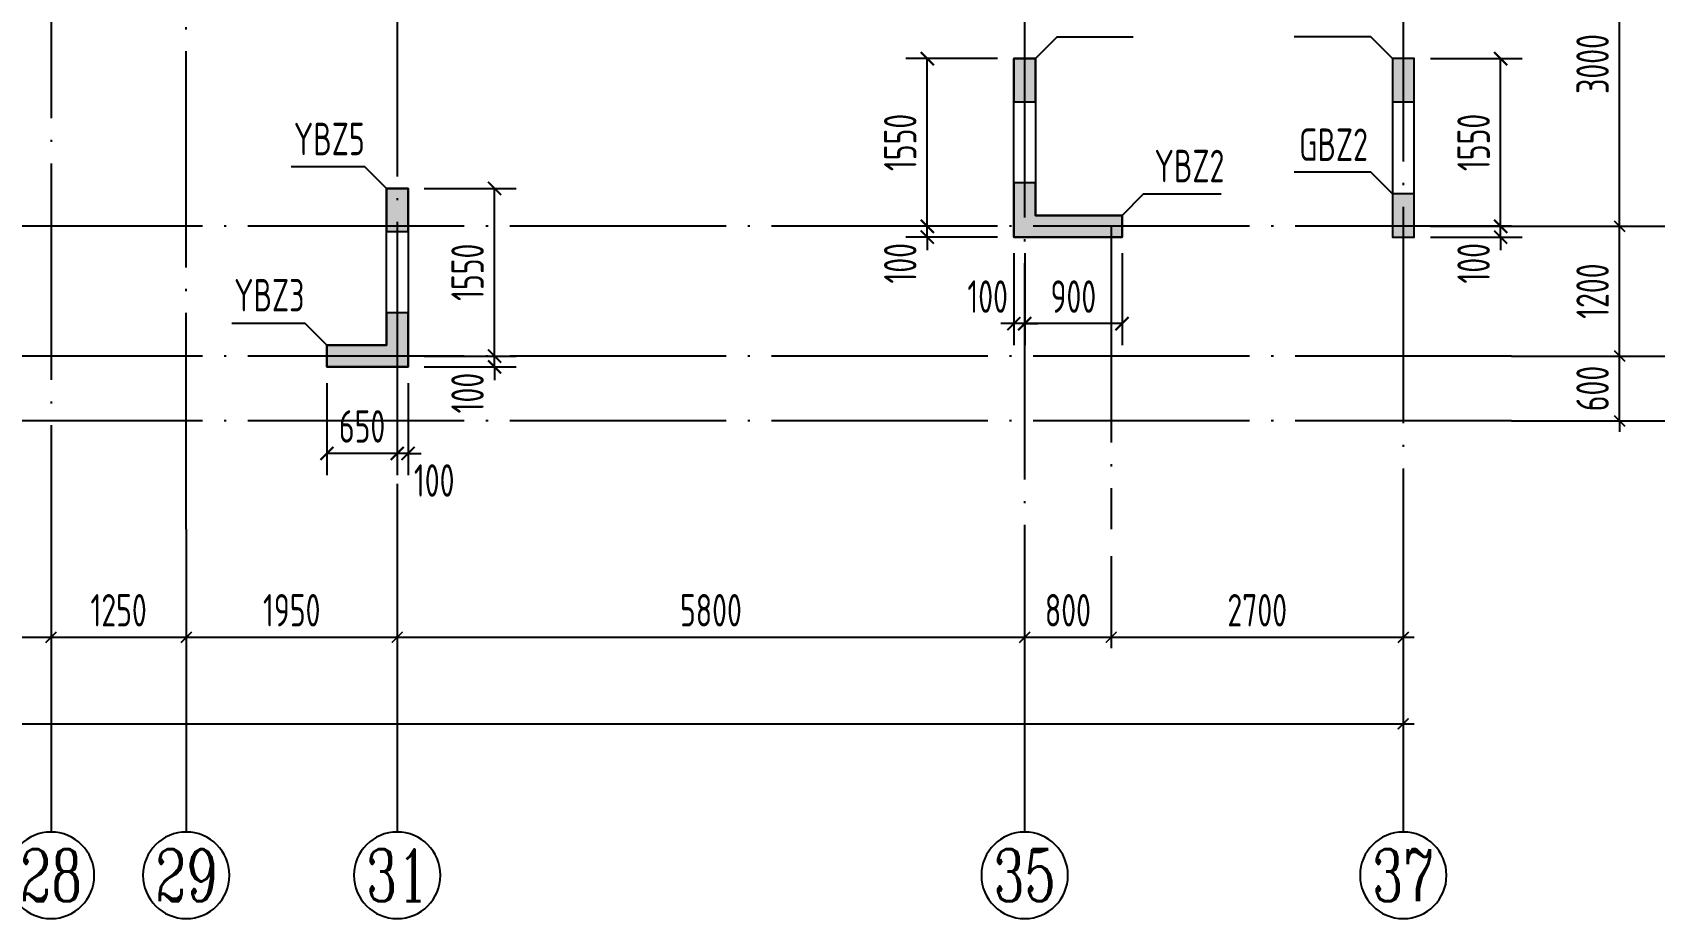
# Model space of a CAD drawing. Extents: x -461650 to 361314, y 245336 to 769729.
# Drawn here: x -87702 to -72707, y 635033 to 643225 of the extents above; entities that cross this region are included whole.
import ezdxf
from ezdxf.enums import TextEntityAlignment as Align

# ---------------------------------------------------------------- set-up
doc = ezdxf.new("R2010")
doc.units = 0
doc.header["$LTSCALE"] = 1000
doc.linetypes.add('DOTE', pattern=[2.42, 2, -0.2, 0.02, -0.2])
doc.layers.get('0').update_dxf_attribs({"linetype": 'CONTINUOUS'})
doc.layers.get('DEFPOINTS').update_dxf_attribs({"linetype": 'CONTINUOUS'})
for name, color, linetype in [('A-AXIS', 1, 'CONTINUOUS'), ('A-DOTE', 10, 'DOTE'), ('AXIS_NUM', 7, 'CONTINUOUS'), ('S-Q墙实线', 6, 'CONTINUOUS'), ('S-Q墙标注', 3, 'CONTINUOUS'), ('S-X详图填充', 252, 'CONTINUOUS'), ('S-X详图实线', 4, 'CONTINUOUS'), ('S-Y一般标注', 3, 'CONTINUOUS'), ('S-Z柱编号', 6, 'CONTINUOUS')]:
    doc.layers.add(name, color=color, linetype=linetype)
doc.styles.add('TSSD_Axis', font='complex.shx', dxfattribs={"width": 0.7, "bigfont": 'hztxt.shx'})
doc.styles.add('TSSD_DIMENSION', font='Tssdeng.shx', dxfattribs={"width": 0.7, "bigfont": 'tssdchn.shx'})
doc.styles.add('TSSD_REIN', font='tssdeng.shx', dxfattribs={"width": 0.7, "height": 300, "bigfont": 'tssdchn.shx'})
doc.styles.add('结构文字', font='zstxt.shx', dxfattribs={"width": 0.7, "bigfont": 'zshz.shx'})
doc.dimstyles.new('STRUCK', dxfattribs={"dimtxt": 400, "dimasz": 121, "dimexe": 200, "dimexo": 150, "dimgap": 115, "dimtad": 1, "dimdec": 0, "dimdsep": 46, "dimtxsty": '结构文字', "dimblk": 'ARCHTICK', "dimcen": 400, "dimclrd": 3, "dimclre": 3, "dimclrt": 7, "dimadec": 0, "dimazin": 0, "dimtfac": 1, "dimtdec": 0, "dimtix": 1, "dimtmove": 2, "dimatfit": 3, "dimldrblk": '_DIMX', "dimfxl": 0, "dimtolj": 1, "dimtzin": 0, "dimarcsym": 0})
doc.dimstyles.new('TSSD_100_100', dxfattribs={"dimtxt": 300, "dimasz": 100, "dimexe": 100, "dimexo": 250, "dimgap": 100, "dimtad": 1, "dimdec": 0, "dimzin": 0, "dimdsep": 46, "dimtxsty": 'TSSD_DIMENSION', "dimblk": 'ARCHTICK', "dimcen": 0, "dimdle": 100, "dimclrt": 7, "dimadec": 0, "dimazin": 0, "dimtfac": 1, "dimtdec": 0, "dimtix": 1, "dimtmove": 2, "dimatfit": 3, "dimldrblk": 'ARCHTICK', "dimfxl": 0, "dimtolj": 1, "dimtzin": 0, "dimarcsym": 0})

# ---------------------------------------------------------------- blocks, each defined once
blk = doc.blocks.new('_ArchTick')
at = {"color": 0, "linetype": 'ByBlock', "const_width": 0.15}
blk.add_lwpolyline([(-0.5, -0.5), (0.5, 0.5)], dxfattribs=at)
blk = doc.blocks.new('*D1668')
at = {"layer": 'DEFPOINTS', "color": 0}
for p in [(43350, 3600), (45300, 3600), (45300, 2600)]:
    blk.add_point(p, dxfattribs=at)
at = {"layer": 'S-Y一般标注', "color": 0, "lineweight": -2}
for p, q in [((43350, 3350), (43350, 2500)), ((45300, 3350), (45300, 2500)), ((43250, 2600), (45400, 2600))]:
    blk.add_line(p, q, dxfattribs=at)
at = {"layer": 'S-Y一般标注', "color": 0, "lineweight": -2, "xscale": 100, "yscale": 100, "zscale": 100, "rotation": 180}
blk.add_blockref('_ArchTick', (43350, 2600), dxfattribs=at)
at = {"layer": 'S-Y一般标注', "color": 0, "lineweight": -2, "xscale": 100, "yscale": 100, "zscale": 100}
blk.add_blockref('_ArchTick', (45300, 2600), dxfattribs=at)
at = {"layer": 'S-Y一般标注', "color": 7, "insert": (44325, 2850), "char_height": 300, "attachment_point": 5, "style": 'TSSD_DIMENSION'}
blk.add_mtext('\\A1;1950', dxfattribs=at)
blk = doc.blocks.new('ts_axno')
at = {"color": 0, "linetype": 'ByBlock', "lineweight": -2}
blk.add_circle((0, 0), 0.5, dxfattribs=at)
at = {"color": 0, "linetype": 'ByBlock', "lineweight": -2, "style": 'TSSD_Axis', "width": 0.7}
blk.add_attdef('A', text='', height=0.6, dxfattribs=at).set_placement((0, 0), align=Align.MIDDLE_CENTER)
blk = doc.blocks.new('*D1669')
at = {"layer": 'DEFPOINTS', "color": 0}
for p in [(45300, 3600), (51100, 3600), (51100, 2600)]:
    blk.add_point(p, dxfattribs=at)
at = {"layer": 'S-Y一般标注', "color": 0, "lineweight": -2}
for p, q in [((45300, 3350), (45300, 2500)), ((51100, 3350), (51100, 2500)), ((45200, 2600), (51200, 2600))]:
    blk.add_line(p, q, dxfattribs=at)
at = {"layer": 'S-Y一般标注', "color": 0, "lineweight": -2, "xscale": 100, "yscale": 100, "zscale": 100, "rotation": 180}
blk.add_blockref('_ArchTick', (45300, 2600), dxfattribs=at)
at = {"layer": 'S-Y一般标注', "color": 0, "lineweight": -2, "xscale": 100, "yscale": 100, "zscale": 100}
blk.add_blockref('_ArchTick', (51100, 2600), dxfattribs=at)
at = {"layer": 'S-Y一般标注', "color": 7, "insert": (48200, 2850), "char_height": 300, "attachment_point": 5, "style": 'TSSD_DIMENSION'}
blk.add_mtext('\\A1;5800', dxfattribs=at)
blk = doc.blocks.new('*D1670')
at = {"layer": 'DEFPOINTS', "color": 0}
for p in [(51100, 3600), (51900, 3600), (51900, 2600)]:
    blk.add_point(p, dxfattribs=at)
at = {"layer": 'S-Y一般标注', "color": 0, "lineweight": -2}
for p, q in [((51100, 3350), (51100, 2500)), ((51900, 3350), (51900, 2500)), ((51000, 2600), (52000, 2600))]:
    blk.add_line(p, q, dxfattribs=at)
at = {"layer": 'S-Y一般标注', "color": 0, "lineweight": -2, "xscale": 100, "yscale": 100, "zscale": 100, "rotation": 180}
blk.add_blockref('_ArchTick', (51100, 2600), dxfattribs=at)
at = {"layer": 'S-Y一般标注', "color": 0, "lineweight": -2, "xscale": 100, "yscale": 100, "zscale": 100}
blk.add_blockref('_ArchTick', (51900, 2600), dxfattribs=at)
at = {"layer": 'S-Y一般标注', "color": 7, "insert": (51500, 2850), "char_height": 300, "attachment_point": 5, "style": 'TSSD_DIMENSION'}
blk.add_mtext('\\A1;800', dxfattribs=at)
blk = doc.blocks.new('*D1671')
at = {"layer": 'DEFPOINTS', "color": 0}
for p in [(51900, 3600), (54600, 3600), (54600, 2600)]:
    blk.add_point(p, dxfattribs=at)
at = {"layer": 'S-Y一般标注', "color": 0, "lineweight": -2}
for p, q in [((51900, 3350), (51900, 2500)), ((54600, 3350), (54600, 2500)), ((51800, 2600), (54700, 2600))]:
    blk.add_line(p, q, dxfattribs=at)
at = {"layer": 'S-Y一般标注', "color": 0, "lineweight": -2, "xscale": 100, "yscale": 100, "zscale": 100, "rotation": 180}
blk.add_blockref('_ArchTick', (51900, 2600), dxfattribs=at)
at = {"layer": 'S-Y一般标注', "color": 0, "lineweight": -2, "xscale": 100, "yscale": 100, "zscale": 100}
blk.add_blockref('_ArchTick', (54600, 2600), dxfattribs=at)
at = {"layer": 'S-Y一般标注', "color": 7, "insert": (53250, 2850), "char_height": 300, "attachment_point": 5, "style": 'TSSD_DIMENSION'}
blk.add_mtext('\\A1;2700', dxfattribs=at)
blk = doc.blocks.new('*D1672')
at = {"layer": 'DEFPOINTS', "color": 0}
for p in [(4600, 3600), (54600, 3600), (54600, 1800)]:
    blk.add_point(p, dxfattribs=at)
at = {"layer": 'S-Y一般标注', "color": 0, "lineweight": -2}
for p, q in [((4600, 3350), (4600, 1700)), ((54600, 3350), (54600, 1700)), ((4500, 1800), (54700, 1800))]:
    blk.add_line(p, q, dxfattribs=at)
at = {"layer": 'S-Y一般标注', "color": 0, "lineweight": -2, "xscale": 100, "yscale": 100, "zscale": 100, "rotation": 180}
blk.add_blockref('_ArchTick', (4600, 1800), dxfattribs=at)
at = {"layer": 'S-Y一般标注', "color": 0, "lineweight": -2, "xscale": 100, "yscale": 100, "zscale": 100}
blk.add_blockref('_ArchTick', (54600, 1800), dxfattribs=at)
at = {"layer": 'S-Y一般标注', "color": 7, "insert": (29600, 2050), "char_height": 300, "attachment_point": 5, "style": 'TSSD_DIMENSION'}
blk.add_mtext('\\A1;50000', dxfattribs=at)
blk = doc.blocks.new('*D1676')
at = {"layer": 'DEFPOINTS', "color": 0}
for p in [(40850, 3600), (42100, 3600), (42100, 2600)]:
    blk.add_point(p, dxfattribs=at)
at = {"layer": 'S-Y一般标注', "color": 0, "lineweight": -2}
for p, q in [((40850, 3350), (40850, 2500)), ((42100, 3350), (42100, 2500)), ((40750, 2600), (42200, 2600))]:
    blk.add_line(p, q, dxfattribs=at)
at = {"layer": 'S-Y一般标注', "color": 0, "lineweight": -2, "xscale": 100, "yscale": 100, "zscale": 100, "rotation": 180}
blk.add_blockref('_ArchTick', (40850, 2600), dxfattribs=at)
at = {"layer": 'S-Y一般标注', "color": 0, "lineweight": -2, "xscale": 100, "yscale": 100, "zscale": 100}
blk.add_blockref('_ArchTick', (42100, 2600), dxfattribs=at)
at = {"layer": 'S-Y一般标注', "color": 7, "insert": (41475, 2850), "char_height": 300, "attachment_point": 5, "style": 'TSSD_DIMENSION'}
blk.add_mtext('\\A1;1250', dxfattribs=at)
blk = doc.blocks.new('*D1677')
at = {"layer": 'DEFPOINTS', "color": 0}
for p in [(55600, 5200), (56600, 5200), (55600, 4600)]:
    blk.add_point(p, dxfattribs=at)
at = {"layer": 'S-Y一般标注', "color": 0, "lineweight": -2}
for p, q in [((56600, 5200), (56600, 5300)), ((55850, 5200), (56700, 5200)), ((56600, 4600), (56600, 5200)), ((55850, 4600), (56700, 4600)), ((56600, 4600), (56600, 4500))]:
    blk.add_line(p, q, dxfattribs=at)
at = {"layer": 'S-Y一般标注', "color": 0, "lineweight": -2, "xscale": 100, "yscale": 100, "zscale": 100}
for p, rotation in [((56600, 5200), 270), ((56600, 4600), 90)]:
    blk.add_blockref('_ArchTick', p, dxfattribs=dict(at, rotation=rotation))
at = {"layer": 'S-Y一般标注', "color": 7, "insert": (56350, 4900), "char_height": 300, "attachment_point": 5, "rotation": 90, "style": 'TSSD_DIMENSION'}
blk.add_mtext('\\A1;600', dxfattribs=at)
blk = doc.blocks.new('*D1683')
at = {"layer": 'DEFPOINTS', "color": 0}
for p in [(55600, 20100), (57400, 20100), (55600, 4600)]:
    blk.add_point(p, dxfattribs=at)
at = {"layer": 'S-Y一般标注', "color": 0, "lineweight": -2}
for p, q in [((55850, 20100), (57500, 20100)), ((57400, 4500), (57400, 20200)), ((55850, 4600), (57500, 4600))]:
    blk.add_line(p, q, dxfattribs=at)
at = {"layer": 'S-Y一般标注', "color": 0, "lineweight": -2, "xscale": 100, "yscale": 100, "zscale": 100}
for p, rotation in [((57400, 20100), 90), ((57400, 4600), 270)]:
    blk.add_blockref('_ArchTick', p, dxfattribs=dict(at, rotation=rotation))
at = {"layer": 'S-Y一般标注', "color": 7, "insert": (57150, 12350), "char_height": 300, "attachment_point": 5, "rotation": 90, "style": 'TSSD_DIMENSION'}
blk.add_mtext('\\A1;15500', dxfattribs=at)
blk = doc.blocks.new('*D1687')
at = {"layer": 'DEFPOINTS', "color": 0}
for p in [(55600, 6400), (56600, 6400), (55600, 5200)]:
    blk.add_point(p, dxfattribs=at)
at = {"layer": 'S-Y一般标注', "color": 0, "lineweight": -2}
for p, q in [((56600, 5100), (56600, 6500)), ((55850, 6400), (56700, 6400)), ((55850, 5200), (56700, 5200))]:
    blk.add_line(p, q, dxfattribs=at)
at = {"layer": 'S-Y一般标注', "color": 0, "lineweight": -2, "xscale": 100, "yscale": 100, "zscale": 100}
for p, rotation in [((56600, 6400), 90), ((56600, 5200), 270)]:
    blk.add_blockref('_ArchTick', p, dxfattribs=dict(at, rotation=rotation))
at = {"layer": 'S-Y一般标注', "color": 7, "insert": (56350, 5800), "char_height": 300, "attachment_point": 5, "rotation": 90, "style": 'TSSD_DIMENSION'}
blk.add_mtext('\\A1;1200', dxfattribs=at)
blk = doc.blocks.new('*D1688')
at = {"layer": 'DEFPOINTS', "color": 0}
for p in [(55600, 9400), (56600, 9400), (55600, 6400)]:
    blk.add_point(p, dxfattribs=at)
at = {"layer": 'S-Y一般标注', "color": 0, "lineweight": -2}
for p, q in [((56600, 6300), (56600, 9500)), ((55850, 9400), (56700, 9400)), ((55850, 6400), (56700, 6400))]:
    blk.add_line(p, q, dxfattribs=at)
at = {"layer": 'S-Y一般标注', "color": 0, "lineweight": -2, "xscale": 100, "yscale": 100, "zscale": 100}
for p, rotation in [((56600, 9400), 90), ((56600, 6400), 270)]:
    blk.add_blockref('_ArchTick', p, dxfattribs=dict(at, rotation=rotation))
at = {"layer": 'S-Y一般标注', "color": 7, "insert": (56350, 7900), "char_height": 300, "attachment_point": 5, "rotation": 90, "style": 'TSSD_DIMENSION'}
blk.add_mtext('\\A1;3000', dxfattribs=at)
blk = doc.blocks.new('*D1692')
at = {"layer": 'DEFPOINTS', "color": 0}
for p in [(42100, 3600), (43350, 3600), (43350, 2600)]:
    blk.add_point(p, dxfattribs=at)
at = {"layer": 'S-Y一般标注', "color": 0, "lineweight": -2}
for p, q in [((42100, 3350), (42100, 2500)), ((43350, 3350), (43350, 2500)), ((42000, 2600), (43450, 2600))]:
    blk.add_line(p, q, dxfattribs=at)
at = {"layer": 'S-Y一般标注', "color": 0, "lineweight": -2, "xscale": 100, "yscale": 100, "zscale": 100, "rotation": 180}
blk.add_blockref('_ArchTick', (42100, 2600), dxfattribs=at)
at = {"layer": 'S-Y一般标注', "color": 0, "lineweight": -2, "xscale": 100, "yscale": 100, "zscale": 100}
blk.add_blockref('_ArchTick', (43350, 2600), dxfattribs=at)
at = {"layer": 'S-Y一般标注', "color": 7, "insert": (42725, 2850), "char_height": 300, "attachment_point": 5, "style": 'TSSD_DIMENSION'}
blk.add_mtext('\\A1;1250', dxfattribs=at)
blk = doc.blocks.new('*D2718')
at = {"layer": 'DEFPOINTS', "color": 0}
for p in [(-74930, 641433), (-74930, 641333), (-74130, 641433)]:
    blk.add_point(p, dxfattribs=at)
at = {"layer": 'S-Q墙标注', "color": 3, "lineweight": -2}
for p, q in [((-74130, 641433), (-74130, 641554)), ((-74780, 641433), (-73930, 641433)), ((-74780, 641333), (-73930, 641333)), ((-74130, 641333), (-74130, 641433)), ((-74130, 641333), (-74130, 641212))]:
    blk.add_line(p, q, dxfattribs=at)
at = {"layer": 'S-Q墙标注', "color": 3, "lineweight": -2, "xscale": 121, "yscale": 121, "zscale": 121}
for p, rotation in [((-74130, 641433), 270), ((-74130, 641333), 90)]:
    blk.add_blockref('_ArchTick', p, dxfattribs=dict(at, rotation=rotation))
at = {"layer": 'S-Q墙标注', "color": 7, "insert": (-74380, 641091), "char_height": 300, "attachment_point": 5, "rotation": 90, "style": 'TSSD_REIN'}
blk.add_mtext('\\A1;100', dxfattribs=at)
blk = doc.blocks.new('_DIMX')
blk.add_line((-150, 0), (150, 0))
at = {"const_width": 50}
blk.add_lwpolyline([(-70, -70), (70, 70)], dxfattribs=at)
blk = doc.blocks.new('*D2719')
at = {"layer": 'DEFPOINTS', "color": 0}
for p in [(-74930, 642983), (-74130, 642983), (-74930, 641433)]:
    blk.add_point(p, dxfattribs=at)
at = {"layer": 'S-Q墙标注', "color": 3, "lineweight": -2}
for p, q in [((-74780, 642983), (-73930, 642983)), ((-74130, 641433), (-74130, 642983)), ((-74780, 641433), (-73930, 641433))]:
    blk.add_line(p, q, dxfattribs=at)
at = {"layer": 'S-Q墙标注', "color": 3, "lineweight": -2, "xscale": 121, "yscale": 121, "zscale": 121}
for p, rotation in [((-74130, 642983), 90), ((-74130, 641433), 270)]:
    blk.add_blockref('_ArchTick', p, dxfattribs=dict(at, rotation=rotation))
at = {"layer": 'S-Q墙标注', "color": 7, "insert": (-74380, 642208), "char_height": 300, "attachment_point": 5, "rotation": 90, "style": 'TSSD_REIN'}
blk.add_mtext('\\A1;1550', dxfattribs=at)
blk = doc.blocks.new('*D2722')
at = {"layer": 'DEFPOINTS', "color": 0}
for p in [(-79430, 641433), (-78630, 641433), (-78630, 641333)]:
    blk.add_point(p, dxfattribs=at)
at = {"layer": 'S-Q墙标注', "color": 3, "lineweight": -2}
for p, q in [((-79430, 641433), (-79430, 641554)), ((-78780, 641433), (-79630, 641433)), ((-78780, 641333), (-79630, 641333)), ((-79430, 641333), (-79430, 641433)), ((-79430, 641333), (-79430, 641212))]:
    blk.add_line(p, q, dxfattribs=at)
at = {"layer": 'S-Q墙标注', "color": 3, "lineweight": -2, "xscale": 121, "yscale": 121, "zscale": 121}
for p, rotation in [((-79430, 641433), 270), ((-79430, 641333), 90)]:
    blk.add_blockref('_ArchTick', p, dxfattribs=dict(at, rotation=rotation))
at = {"layer": 'S-Q墙标注', "color": 7, "insert": (-79680, 641091), "char_height": 300, "attachment_point": 5, "rotation": 90, "style": 'TSSD_REIN'}
blk.add_mtext('\\A1;100', dxfattribs=at)
blk = doc.blocks.new('*D2723')
at = {"layer": 'DEFPOINTS', "color": 0}
for p in [(-79430, 642983), (-78630, 642983), (-78630, 641433)]:
    blk.add_point(p, dxfattribs=at)
at = {"layer": 'S-Q墙标注', "color": 3, "lineweight": -2}
for p, q in [((-78780, 642983), (-79630, 642983)), ((-79430, 641433), (-79430, 642983)), ((-78780, 641433), (-79630, 641433))]:
    blk.add_line(p, q, dxfattribs=at)
at = {"layer": 'S-Q墙标注', "color": 3, "lineweight": -2, "xscale": 121, "yscale": 121, "zscale": 121}
for p, rotation in [((-79430, 642983), 90), ((-79430, 641433), 270)]:
    blk.add_blockref('_ArchTick', p, dxfattribs=dict(at, rotation=rotation))
at = {"layer": 'S-Q墙标注', "color": 7, "insert": (-79680, 642208), "char_height": 300, "attachment_point": 5, "rotation": 90, "style": 'TSSD_REIN'}
blk.add_mtext('\\A1;1550', dxfattribs=at)
blk = doc.blocks.new('*D2724')
at = {"layer": 'DEFPOINTS', "color": 0}
for p in [(-78530, 641333), (-77630, 641333), (-78530, 640533)]:
    blk.add_point(p, dxfattribs=at)
at = {"layer": 'S-Q墙标注', "color": 3, "lineweight": -2}
for p, q in [((-78530, 641183), (-78530, 640333)), ((-77630, 641183), (-77630, 640333)), ((-77630, 640533), (-78530, 640533))]:
    blk.add_line(p, q, dxfattribs=at)
at = {"layer": 'S-Q墙标注', "color": 3, "lineweight": -2, "xscale": 121, "yscale": 121, "zscale": 121, "rotation": 180}
blk.add_blockref('_ArchTick', (-78530, 640533), dxfattribs=at)
at = {"layer": 'S-Q墙标注', "color": 3, "lineweight": -2, "xscale": 121, "yscale": 121, "zscale": 121}
blk.add_blockref('_ArchTick', (-77630, 640533), dxfattribs=at)
at = {"layer": 'S-Q墙标注', "color": 7, "insert": (-78080, 640783), "char_height": 300, "attachment_point": 5, "style": 'TSSD_REIN'}
blk.add_mtext('\\A1;900', dxfattribs=at)
blk = doc.blocks.new('*D2725')
at = {"layer": 'DEFPOINTS', "color": 0}
for p in [(-78630, 641333), (-78530, 641333), (-78630, 640533)]:
    blk.add_point(p, dxfattribs=at)
at = {"layer": 'S-Q墙标注', "color": 3, "lineweight": -2}
for p, q in [((-78630, 641183), (-78630, 640333)), ((-78530, 641183), (-78530, 640333)), ((-78630, 640533), (-78751, 640533)), ((-78530, 640533), (-78630, 640533)), ((-78530, 640533), (-78409, 640533))]:
    blk.add_line(p, q, dxfattribs=at)
at = {"layer": 'S-Q墙标注', "color": 3, "lineweight": -2, "xscale": 121, "yscale": 121, "zscale": 121}
blk.add_blockref('_ArchTick', (-78630, 640533), dxfattribs=at)
at = {"layer": 'S-Q墙标注', "color": 3, "lineweight": -2, "xscale": 121, "yscale": 121, "zscale": 121, "rotation": 180}
blk.add_blockref('_ArchTick', (-78530, 640533), dxfattribs=at)
at = {"layer": 'S-Q墙标注', "color": 7, "insert": (-78872, 640783), "char_height": 300, "attachment_point": 5, "style": 'TSSD_REIN'}
blk.add_mtext('\\A1;100', dxfattribs=at)
blk = doc.blocks.new('*D2726')
at = {"layer": 'DEFPOINTS', "color": 0}
for p in [(-84230, 640233), (-84230, 640133), (-83430, 640233)]:
    blk.add_point(p, dxfattribs=at)
at = {"layer": 'S-Q墙标注', "color": 3, "lineweight": -2}
for p, q in [((-83430, 640233), (-83430, 640354)), ((-84080, 640233), (-83230, 640233)), ((-84080, 640133), (-83230, 640133)), ((-83430, 640133), (-83430, 640233)), ((-83430, 640133), (-83430, 640012))]:
    blk.add_line(p, q, dxfattribs=at)
at = {"layer": 'S-Q墙标注', "color": 3, "lineweight": -2, "xscale": 121, "yscale": 121, "zscale": 121}
for p, rotation in [((-83430, 640233), 270), ((-83430, 640133), 90)]:
    blk.add_blockref('_ArchTick', p, dxfattribs=dict(at, rotation=rotation))
at = {"layer": 'S-Q墙标注', "color": 7, "insert": (-83680, 639891), "char_height": 300, "attachment_point": 5, "rotation": 90, "style": 'TSSD_REIN'}
blk.add_mtext('\\A1;100', dxfattribs=at)
blk = doc.blocks.new('*D2727')
at = {"layer": 'DEFPOINTS', "color": 0}
for p in [(-84230, 641783), (-83430, 641783), (-84230, 640233)]:
    blk.add_point(p, dxfattribs=at)
at = {"layer": 'S-Q墙标注', "color": 3, "lineweight": -2}
for p, q in [((-84080, 641783), (-83230, 641783)), ((-83430, 640233), (-83430, 641783)), ((-84080, 640233), (-83230, 640233))]:
    blk.add_line(p, q, dxfattribs=at)
at = {"layer": 'S-Q墙标注', "color": 3, "lineweight": -2, "xscale": 121, "yscale": 121, "zscale": 121}
for p, rotation in [((-83430, 641783), 90), ((-83430, 640233), 270)]:
    blk.add_blockref('_ArchTick', p, dxfattribs=dict(at, rotation=rotation))
at = {"layer": 'S-Q墙标注', "color": 7, "insert": (-83680, 641008), "char_height": 300, "attachment_point": 5, "rotation": 90, "style": 'TSSD_REIN'}
blk.add_mtext('\\A1;1550', dxfattribs=at)
blk = doc.blocks.new('*D2728')
at = {"layer": 'DEFPOINTS', "color": 0}
for p in [(-84330, 640133), (-84230, 640133), (-84330, 639333)]:
    blk.add_point(p, dxfattribs=at)
at = {"layer": 'S-Q墙标注', "color": 3, "lineweight": -2}
for p, q in [((-84330, 639983), (-84330, 639133)), ((-84230, 639983), (-84230, 639133)), ((-84330, 639333), (-84451, 639333)), ((-84230, 639333), (-84330, 639333)), ((-84230, 639333), (-84109, 639333))]:
    blk.add_line(p, q, dxfattribs=at)
at = {"layer": 'S-Q墙标注', "color": 3, "lineweight": -2, "xscale": 121, "yscale": 121, "zscale": 121}
blk.add_blockref('_ArchTick', (-84330, 639333), dxfattribs=at)
at = {"layer": 'S-Q墙标注', "color": 3, "lineweight": -2, "xscale": 121, "yscale": 121, "zscale": 121, "rotation": 180}
blk.add_blockref('_ArchTick', (-84230, 639333), dxfattribs=at)
at = {"layer": 'S-Q墙标注', "color": 7, "insert": (-83988, 639083), "char_height": 300, "attachment_point": 5, "style": 'TSSD_REIN'}
blk.add_mtext('\\A1;100', dxfattribs=at)
blk = doc.blocks.new('*D2729')
at = {"layer": 'DEFPOINTS', "color": 0}
for p in [(-84980, 640133), (-84330, 640133), (-84980, 639333)]:
    blk.add_point(p, dxfattribs=at)
at = {"layer": 'S-Q墙标注', "color": 3, "lineweight": -2}
for p, q in [((-84980, 639983), (-84980, 639133)), ((-84330, 639983), (-84330, 639133)), ((-84330, 639333), (-84980, 639333))]:
    blk.add_line(p, q, dxfattribs=at)
at = {"layer": 'S-Q墙标注', "color": 3, "lineweight": -2, "xscale": 121, "yscale": 121, "zscale": 121, "rotation": 180}
blk.add_blockref('_ArchTick', (-84980, 639333), dxfattribs=at)
at = {"layer": 'S-Q墙标注', "color": 3, "lineweight": -2, "xscale": 121, "yscale": 121, "zscale": 121}
blk.add_blockref('_ArchTick', (-84330, 639333), dxfattribs=at)
at = {"layer": 'S-Q墙标注', "color": 7, "insert": (-84655, 639583), "char_height": 300, "attachment_point": 5, "style": 'TSSD_REIN'}
blk.add_mtext('\\A1;650', dxfattribs=at)
blk = doc.blocks.new('20210726.16350016')
at = {"layer": 'A-AXIS'}
for p, q in [((55600, 6400), (58400, 6400)), ((55600, 5200), (58400, 5200)), ((55600, 4600), (58400, 4600)), ((42100, 3600), (42100, 800)), ((43350, 3600), (43350, 800)), ((45300, 3600), (45300, 800)), ((51100, 3600), (51100, 800)), ((54600, 3600), (54600, 800))]:
    blk.add_line(p, q, dxfattribs=at)
at = {"layer": 'A-DOTE'}
for p, q in [((54600, 21100), (54600, 3600)), ((45299.8, 13700), (45300, 3600)), ((43350, 3600), (43350, 11500)), ((51100, 10900), (51100, 3600)), ((42100, 9400), (42100, 3600)), ((55600, 6400), (3600, 6400)), ((51900, 6400), (51900, 3600)), ((55600, 5200), (3600, 5200)), ((55600, 4600), (3600, 4600))]:
    blk.add_line(p, q, dxfattribs=at)
at = {"layer": 'A-AXIS'}
ref = blk.add_blockref('ts_axno', (42100, 400), dxfattribs=dict(at, xscale=-800, yscale=800, zscale=800, rotation=180))
ref.add_attrib('19', '28', dxfattribs={"layer": 'AXIS_NUM', "height": 480, "style": 'TSSD_Axis', "width": 0.7}).set_placement((42100, 400), align=Align.MIDDLE_CENTER)
ref = blk.add_blockref('ts_axno', (43350, 400), dxfattribs=dict(at, xscale=-800, yscale=800, zscale=800, rotation=180))
ref.add_attrib('8', '29', dxfattribs={"layer": 'AXIS_NUM', "height": 480, "style": 'TSSD_Axis', "width": 0.7}).set_placement((43350, 400), align=Align.MIDDLE_CENTER)
ref = blk.add_blockref('ts_axno', (45300, 400), dxfattribs=dict(at, xscale=-800, yscale=800, zscale=800, rotation=180))
ref.add_attrib('19', '31', dxfattribs={"layer": 'AXIS_NUM', "height": 480, "style": 'TSSD_Axis', "width": 0.7}).set_placement((45300, 400), align=Align.MIDDLE_CENTER)
ref = blk.add_blockref('ts_axno', (51100, 400), dxfattribs=dict(at, xscale=-800, yscale=800, zscale=800, rotation=180))
ref.add_attrib('22', '35', dxfattribs={"layer": 'AXIS_NUM', "height": 480, "style": 'TSSD_Axis', "width": 0.7}).set_placement((51100, 400), align=Align.MIDDLE_CENTER)
ref = blk.add_blockref('ts_axno', (54600, 400), dxfattribs=dict(at, xscale=-800, yscale=800, zscale=800, rotation=180))
ref.add_attrib('23', '37', dxfattribs={"layer": 'AXIS_NUM', "height": 480, "style": 'TSSD_Axis', "width": 0.7}).set_placement((54600, 400), align=Align.MIDDLE_CENTER)
at = {"layer": 'S-Y一般标注'}
for base, p1, p2, picture, middle in [((57400, 20100), (55600, 4600), (55600, 20100), '*D1683', (57150, 12350)), ((56600, 9400), (55600, 6400), (55600, 9400), '*D1688', (56350, 7900)), ((56600, 6400), (55600, 5200), (55600, 6400), '*D1687', (56350, 5800)), ((56600, 5200), (55600, 4600), (55600, 5200), '*D1677', (56350, 4900))]:
    dim = blk.add_linear_dim(base=base, p1=p1, p2=p2, angle=90, dimstyle='TSSD_100_100', dxfattribs=at)
    dim.commit()
    dim.dimension.update_dxf_attribs({"geometry": picture, "text_midpoint": middle})
for base, p1, p2, picture, middle in [((54600, 1800), (4600, 3600), (54600, 3600), '*D1672', (29600, 2050)), ((42100, 2600.1), (40850, 3600.1), (42100, 3600.1), '*D1676', (41475, 2850.1)), ((43350, 2600.1), (42100, 3600.1), (43350, 3600.1), '*D1692', (42725, 2850.1)), ((45300, 2600.1), (43350, 3600.1), (45300, 3600.1), '*D1668', (44325, 2850.1)), ((51100, 2600), (45300, 3600), (51100, 3600), '*D1669', (48200, 2850)), ((51900, 2600), (51100, 3600), (51900, 3600), '*D1670', (51500, 2850)), ((54600, 2600), (51900, 3600), (54600, 3600), '*D1671', (53250, 2850))]:
    dim = blk.add_linear_dim(base=base, p1=p1, p2=p2, dimstyle='TSSD_100_100', dxfattribs=at)
    dim.commit()
    dim.dimension.update_dxf_attribs({"geometry": picture, "text_midpoint": middle})

msp = doc.modelspace()

# ---------------------------------------------------------------- hatches: boundary and pattern name
at = {"layer": 'S-X详图填充'}
h = msp.add_hatch(color=256, dxfattribs=at)
h.dxf.hatch_style = 1
h.paths.add_polyline_path([(-78630.25, 642583.42), (-78430.25, 642583.42), (-78430.25, 642983.42), (-78630.25, 642983.42)])
h = msp.add_hatch(color=256, dxfattribs=at)
h.dxf.hatch_style = 1
h.paths.add_polyline_path([(-75130.22, 642583.42), (-74930.22, 642583.42), (-74930.22, 642983.42), (-75130.22, 642983.42)])
h = msp.add_hatch(color=256, dxfattribs=at)
h.dxf.hatch_style = 1
h.paths.add_polyline_path([(-84430.25, 641383.41), (-84230.25, 641383.41), (-84230.25, 641783.41), (-84430.25, 641783.41)])
h = msp.add_hatch(color=256, dxfattribs=at)
h.dxf.hatch_style = 1
h.paths.add_polyline_path([(-78430.25, 641833.42), (-78630.25, 641833.42), (-78630.25, 641333.42), (-77630.25, 641333.42), (-77630.25, 641533.42), (-78430.25, 641533.42)])
h = msp.add_hatch(color=256, dxfattribs=at)
h.dxf.hatch_style = 1
h.paths.add_polyline_path([(-74930.22, 641733.42), (-75130.22, 641733.42), (-75130.22, 641333.42), (-74930.22, 641333.42)])
h = msp.add_hatch(color=256, dxfattribs=at)
h.dxf.hatch_style = 1
h.paths.add_polyline_path([(-84230.25, 640633.41), (-84430.25, 640633.41), (-84430.25, 640333.41), (-84980.24, 640333.41), (-84980.24, 640133.41), (-84230.25, 640133.41)])

# ---------------------------------------------------------------- linework, layer by layer
at = {"layer": 'S-Q墙实线'}
msp.add_lwpolyline([(-77730.24, 641533.42), (-77630.25, 641533.42), (-77630.25, 641333.42), (-77730.24, 641333.42), (-78630.25, 641333.42), (-78630.25, 642983.42), (-78430.25, 642983.42), (-78430.25, 641533.42), (-77730.24, 641533.42)], dxfattribs=at)
for points in [[(-74930.22, 641333.42), (-74930.22, 642983.42), (-75130.22, 642983.42), (-75130.22, 641333.42)], [(-84230.25, 640133.41), (-84980.24, 640133.41), (-84980.24, 640333.41), (-84430.25, 640333.41), (-84430.25, 641433.42), (-84430.25, 641783.41), (-84230.25, 641783.41), (-84230.25, 641433.42)]]:
    msp.add_lwpolyline(points, close=True, dxfattribs=at)
at = {"layer": 'S-X详图实线'}
for points in [[(-78630.25, 642583.42), (-78430.25, 642583.42), (-78430.25, 642983.42), (-78630.25, 642983.42), (-78630.25, 642583.42)], [(-75130.22, 642583.42), (-74930.22, 642583.42), (-74930.22, 642983.42), (-75130.22, 642983.42), (-75130.22, 642583.42)], [(-84430.25, 641383.41), (-84230.25, 641383.41), (-84230.25, 641783.41), (-84430.25, 641783.41), (-84430.25, 641383.41)], [(-78430.25, 641833.42), (-78630.25, 641833.42), (-78630.25, 641333.42), (-77630.25, 641333.42), (-77630.25, 641533.42), (-78430.25, 641533.42), (-78430.25, 641833.42)], [(-74930.22, 641733.42), (-75130.22, 641733.42), (-75130.22, 641333.42), (-74930.22, 641333.42), (-74930.22, 641733.42)], [(-84230.25, 640633.41), (-84430.25, 640633.41), (-84430.25, 640333.41), (-84980.24, 640333.41), (-84980.24, 640133.41), (-84230.25, 640133.41), (-84230.25, 640633.41)]]:
    msp.add_lwpolyline(points, close=True, dxfattribs=at)
at = {"layer": 'S-Z柱编号', "color": 7}
for points in [[(-78430.22, 642983.42), (-78230.22, 643183.42), (-77526.35, 643183.42)], [(-75130.22, 642983.38), (-75330.22, 643183.38), (-76037.61, 643183.38)], [(-84430.22, 641783.41), (-84630.22, 641983.41), (-85308.83, 641983.41)], [(-75130.22, 641733.42), (-75330.22, 641933.42), (-76037.61, 641933.42)], [(-77630.22, 641533.42), (-77430.22, 641733.42), (-76715.01, 641733.42)], [(-84980.21, 640333.41), (-85180.21, 640533.41), (-85858.07, 640533.41)]]:
    msp.add_lwpolyline(points, dxfattribs=at)

# ---------------------------------------------------------------- block references
at = {"layer": 'A-DOTE'}
msp.add_blockref('20210726.16350016', (-129630.21, 635033.37), dxfattribs=at)

# ---------------------------------------------------------------- texts
at = {"layer": 'S-Z柱编号', "color": 7, "style": 'TSSD_REIN', "width": 0.7}
for s, p in [('YBZ5', (-85285.83, 642000.17)), ('GBZ2', (-75993.05, 641947.16)), ('YBZ2', (-77330.22, 641750.27)), ('YBZ3', (-85838.13, 640555.81))]:
    msp.add_text(s, height=300, dxfattribs=at).set_placement(p, align=Align.BOTTOM_LEFT)

# ---------------------------------------------------------------- dimensions: what is measured, and where the dimension line sits
at = {"layer": 'S-Q墙标注'}
for base, p1, p2, angle, picture, middle in [((-79430.22, 642983.42), (-78630.22, 641433.42), (-78630.22, 642983.42), 90, '*D2723', (-79680.22, 642208.42)), ((-74130.22, 642983.38), (-74930.22, 641433.42), (-74930.22, 642983.38), 90, '*D2719', (-74380.22, 642208.4)), ((-83430.22, 641783.41), (-84230.22, 640233.42), (-84230.22, 641783.41), 90, '*D2727', (-83680.22, 641008.42)), ((-78530.21, 640533.42), (-77630.22, 641333.42), (-78530.21, 641333.42), 180, '*D2724', (-78080.22, 640783.42)), ((-84980.21, 639333.41), (-84330.25, 640133.41), (-84980.21, 640133.41), 180, '*D2729', (-84655.23, 639583.41))]:
    dim = msp.add_linear_dim(base=base, p1=p1, p2=p2, angle=angle, dimstyle='STRUCK', override={"dimtxt": 300, "dimgap": 100, "dimtxsty": 'TSSD_REIN'}, dxfattribs=at)
    dim.commit()
    dim.dimension.update_dxf_attribs({"geometry": picture, "text_midpoint": middle})
for base, p1, p2, angle, picture, middle in [((-79430.22, 641433.42), (-78630.22, 641333.42), (-78630.22, 641433.42), 90, '*D2722', (-79680.22, 641091.5)), ((-74130.22, 641433.42), (-74930.22, 641333.42), (-74930.22, 641433.42), 90, '*D2718', (-74380.22, 641091.5)), ((-78630.22, 640533.42), (-78530.21, 641333.42), (-78630.22, 641333.42), 180, '*D2725', (-78872.15, 640783.42)), ((-83430.22, 640233.42), (-84230.22, 640133.41), (-84230.22, 640233.42), 90, '*D2726', (-83680.22, 639891.49)), ((-84330.25, 639333.41), (-84230.22, 640133.41), (-84330.25, 640133.41), 180, '*D2728', (-83988.3, 639083.41))]:
    dim = msp.add_linear_dim(base=base, p1=p1, p2=p2, angle=angle, dimstyle='STRUCK', override={"dimtxt": 300, "dimgap": 100, "dimtxsty": 'TSSD_REIN'}, dxfattribs=at)
    dim.commit()
    dim.dimension.update_dxf_attribs({"geometry": picture, "text_midpoint": middle, "dimtype": 160})

doc.saveas('drawing.dxf')
